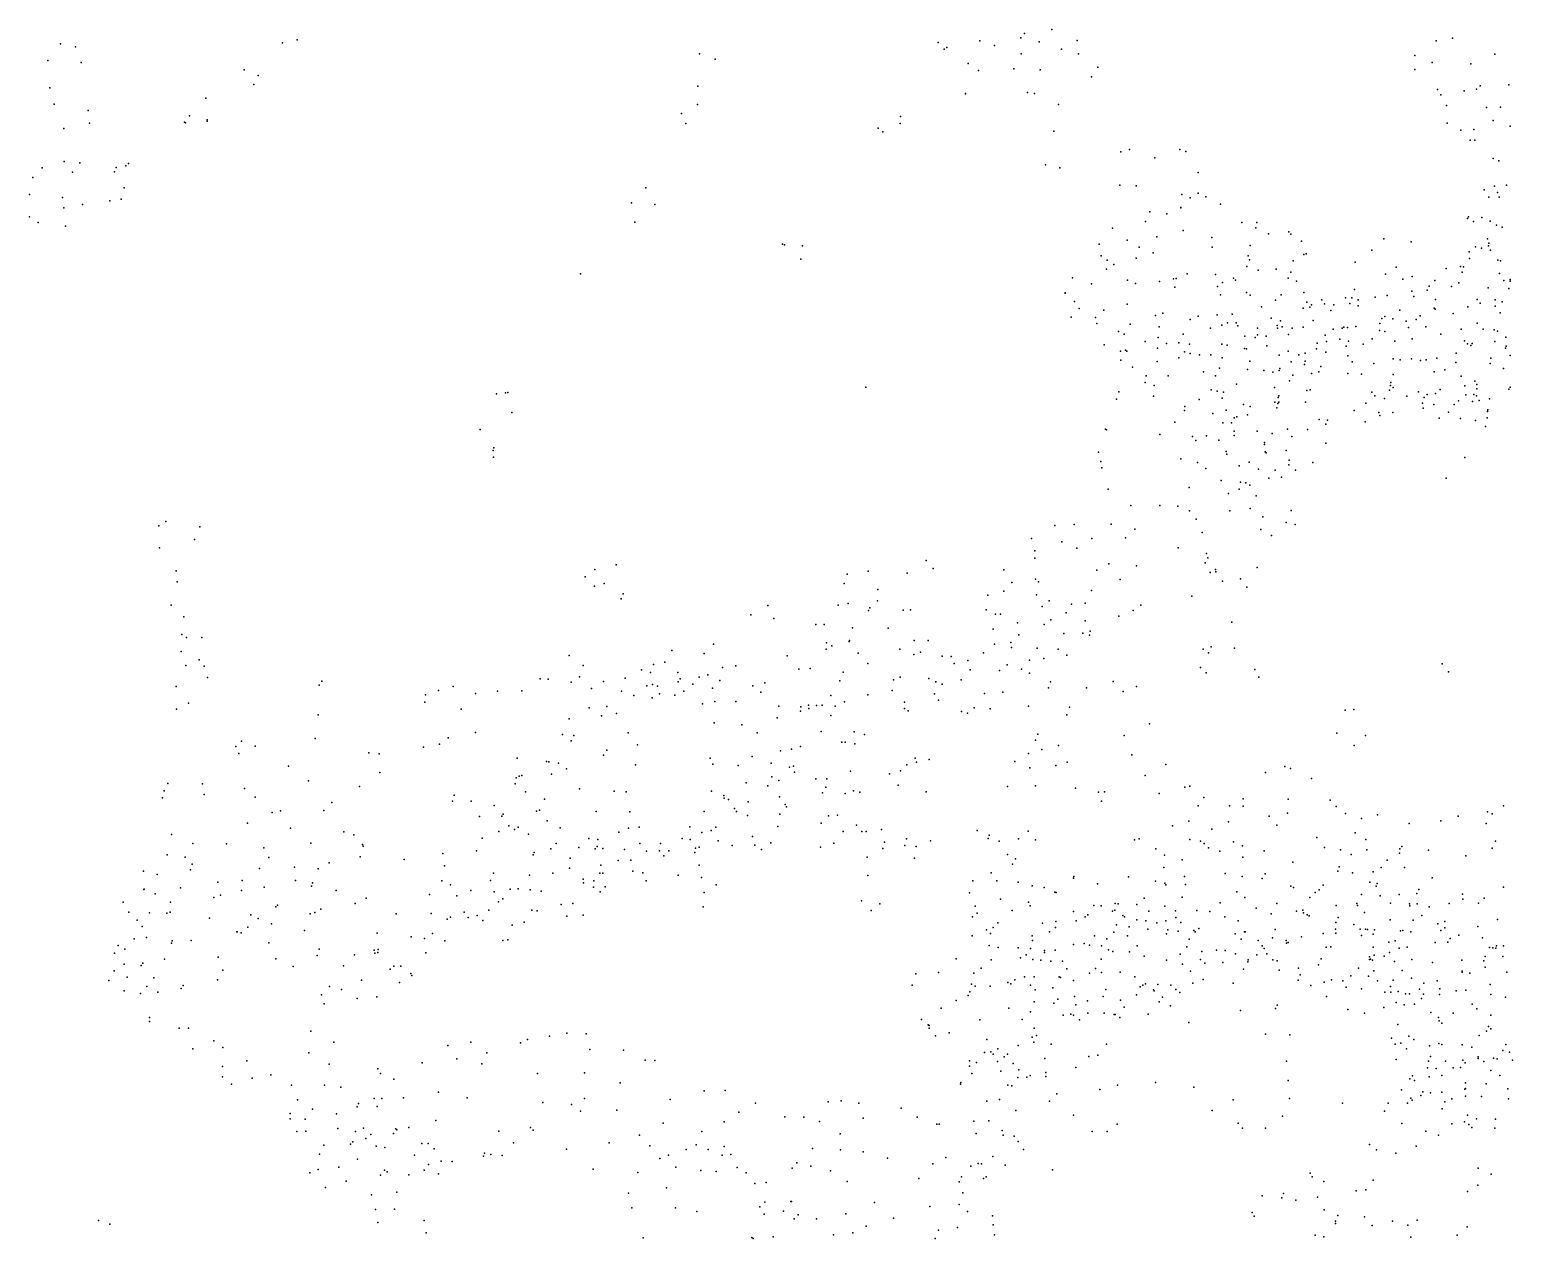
# Model space of a CAD drawing. Header units: millimetres. Extents: x -60275265 to 22802890, y -38578442 to 24337084.
# Drawn here: x -22543378 to -18736378, y -23047304 to -19943304 of the extents above; entities that cross this region are included whole.
import ezdxf

# ---------------------------------------------------------------- set-up
doc = ezdxf.new("R2010")
doc.units = ezdxf.units.MM
doc.header["$MEASUREMENT"] = 0
doc.layers.add('particles', color=7, linetype='Continuous', true_color=0x000000)

msp = doc.modelspace()

# ---------------------------------------------------------------- linework, layer by layer
at = {"layer": 'particles', "color": 93, "true_color": 0x67d435}
for p in [(-19918378, -19943304), (-22464378, -19979304), (-21894378, -19977304), (-21856378, -19969304), (-20210378, -19976304), (-20103378, -19972304), (-20066378, -19984304), (-19998378, -19964304), (-19989378, -19953304), (-19951378, -19974304), (-19853378, -19971304), (-18932378, -19972304), (-18890378, -19965304), (-22496378, -20022304), (-22425378, -19987304), (-20823378, -20005304), (-20783378, -20019304), (-20195378, -19993304), (-20188378, -19989304), (-19997378, -20005304), (-19894378, -19993304), (-19850378, -20005304), (-18986378, -20009304), (-18781378, -20006304), (-22411378, -20027304), (-21992378, -20046304), (-21956378, -20061304), (-20133378, -20030304), (-20107378, -20048304), (-20016378, -20044304), (-19948378, -20046304), (-19800378, -20039304), (-18986378, -20045304), (-18942378, -20027304), (-18843378, -20031304), (-22491378, -20092304), (-21967378, -20084304), (-20827378, -20088304), (-19817378, -20064304), (-18928378, -20097304), (-18860378, -20100304), (-18828378, -20096304), (-18819378, -20087304), (-18745378, -20085304), (-22480378, -20134304), (-22091378, -20119304), (-20828378, -20135304), (-20140378, -20107304), (-20140378, -20108304), (-19981378, -20104304), (-19963378, -20107304), (-19901378, -20135304), (-18920378, -20110304), (-18905378, -20138304), (-22393378, -20151304), (-22133378, -20164304), (-22087378, -20175304), (-20869378, -20158304), (-20307378, -20166304), (-18802378, -20143304), (-18785378, -20176304), (-18766378, -20142304), (-22455378, -20197304), (-22389378, -20183304), (-22145378, -20181304), (-22143378, -20182304), (-22087378, -20178304), (-20858378, -20184304), (-20364378, -20196304), (-20352378, -20205304), (-20308378, -20184304), (-19913378, -20204304), (-18903378, -20183304), (-18868378, -20201304), (-18835378, -20199304), (-18742378, -20191304), (-19719378, -20251304), (-19590378, -20251304), (-18844378, -20227304), (-18832378, -20227304), (-22454378, -20282304), (-22414378, -20285304), (-22289378, -20287304), (-19935378, -20290304), (-19741378, -20257304), (-19654378, -20272304), (-19574378, -20256304), (-18785378, -20274304), (-18771378, -20280304), (-22535378, -20323304), (-22511378, -20298304), (-22433378, -20309304), (-22325378, -20308304), (-22321378, -20297304), (-22296378, -20293304), (-19898378, -20298304), (-19543378, -20310304), (-22543378, -20366304), (-22300378, -20349304), (-20961378, -20349304), (-19744378, -20342304), (-19702378, -20344304), (-19585378, -20366304), (-19543378, -20363304), (-18808378, -20354304), (-18782378, -20345304), (-18774378, -20361304), (-18751378, -20342304), (-22459378, -20374304), (-22455378, -20401304), (-22407378, -20392304), (-22337378, -20383304), (-22308378, -20378304), (-20998378, -20388304), (-20938378, -20392304), (-19587378, -20400304), (-19587378, -20401304), (-19563378, -20375304), (-19523378, -20372304), (-19485378, -20391304), (-18796378, -20373304), (-18770378, -20373304), (-22543378, -20424304), (-22521378, -20438304), (-20989378, -20437304), (-20989378, -20437304), (-19678378, -20436304), (-19667378, -20411304), (-19623378, -20416304), (-19431378, -20438304), (-19392378, -20438304), (-18851378, -20428304), (-18849378, -20424304), (-18836378, -20436304), (-18814378, -20425304), (-18793378, -20435304), (-22451378, -20448304), (-19763378, -20453304), (-19649378, -20475304), (-19581378, -20459304), (-19508378, -20477304), (-19395378, -20452304), (-19362378, -20467304), (-19310378, -20462304), (-19305378, -20468304), (-19066378, -20480304), (-18800378, -20480304), (-18777378, -20445304), (-18762378, -20450304), (-20610378, -20494304), (-20605378, -20496304), (-20559378, -20498304), (-19797378, -20494304), (-19725378, -20484304), (-19694378, -20502304), (-19658378, -20516304), (-19507378, -20502304), (-19409378, -20497304), (-19277378, -20486304), (-19265378, -20519304), (-19097378, -20509304), (-18996378, -20488304), (-18847378, -20514304), (-18831378, -20501304), (-18815378, -20504304), (-18797378, -20498304), (-18796378, -20491304), (-18792378, -20509304), (-20563378, -20532304), (-19792378, -20524304), (-19776378, -20535304), (-19759378, -20546304), (-19702378, -20530304), (-19418378, -20551304), (-19414378, -20524304), (-19411378, -20534304), (-19299378, -20537304), (-19271378, -20520304), (-19140378, -20540304), (-19034378, -20553304), (-18906378, -20556304), (-18869378, -20551304), (-18861378, -20552304), (-18846378, -20531304), (-18773378, -20535304), (-18766378, -20537304), (-21129378, -20570304), (-21129378, -20570304), (-19865378, -20580304), (-19778378, -20558304), (-19724378, -20586304), (-19704378, -20595304), (-19642378, -20590304), (-19606378, -20583304), (-19599378, -20582304), (-19571378, -20570304), (-19498378, -20572304), (-19480378, -20592304), (-19452378, -20581304), (-19447378, -20586304), (-19389378, -20561304), (-19342378, -20558304), (-19312378, -20581304), (-19305378, -20566304), (-19290378, -20589304), (-19062378, -20571304), (-19017378, -20584304), (-18993378, -20577304), (-18935378, -20587304), (-18873378, -20593304), (-18865378, -20566304), (-18769378, -20569304), (-18758378, -20587304), (-18742378, -20585304), (-18742378, -20589304), (-19884378, -20619304), (-19884378, -20620304), (-19817378, -20596304), (-19603378, -20604304), (-19493378, -20603304), (-19485378, -20624304), (-19419378, -20618304), (-19409378, -20625304), (-19330378, -20624304), (-19271378, -20618304), (-19164378, -20632304), (-19148378, -20632304), (-19141378, -20610304), (-19088378, -20630304), (-19057378, -20626304), (-18994378, -20615304), (-18989378, -20628304), (-18955378, -20612304), (-18950378, -20602304), (-18892378, -20603304), (-18798378, -20606304), (-18745378, -20608304), (-19860378, -20641304), (-19848378, -20659304), (-19785378, -20663304), (-19725378, -20648304), (-19633378, -20671304), (-19380378, -20655304), (-19344378, -20638304), (-19273378, -20658304), (-19264378, -20643304), (-19256378, -20656304), (-19252378, -20650304), (-19225378, -20637304), (-19218378, -20647304), (-19202378, -20664304), (-19194378, -20650304), (-19153378, -20646304), (-19132378, -20637304), (-19132378, -20652304), (-19025378, -20663304), (-18937378, -20658304), (-18934378, -20661304), (-18933378, -20636304), (-18850378, -20655304), (-18826378, -20636304), (-18819378, -20645304), (-18780378, -20637304), (-18780378, -20653304), (-18767378, -20670304), (-18762378, -20642304), (-19869378, -20681304), (-19806378, -20682304), (-19803378, -20698304), (-19717378, -20699304), (-19652378, -20677304), (-19643378, -20706304), (-19563378, -20687304), (-19543378, -20679304), (-19494378, -20675304), (-19482378, -20702304), (-19467378, -20696304), (-19455378, -20674304), (-19445378, -20696304), (-19441378, -20704304), (-19355378, -20684304), (-19340378, -20703304), (-19331378, -20691304), (-19327378, -20706304), (-19273378, -20707304), (-19247378, -20690304), (-19169378, -20707304), (-19159378, -20708304), (-19138378, -20705304), (-19076378, -20698304), (-19071378, -20685304), (-19063378, -20680304), (-19043378, -20686304), (-19009378, -20692304), (-19003378, -20708304), (-18983378, -20687304), (-18973378, -20678304), (-18958378, -20706304), (-18888378, -20672304), (-18826378, -20697304), (-19747378, -20718304), (-19733378, -20725304), (-19679378, -20744304), (-19645378, -20734304), (-19592378, -20747304), (-19581378, -20725304), (-19511378, -20710304), (-19423378, -20730304), (-19396378, -20734304), (-19390378, -20710304), (-19390378, -20727304), (-19368378, -20730304), (-19339378, -20710304), (-19311378, -20726304), (-19301378, -20710304), (-19217378, -20728304), (-19213378, -20744304), (-19196378, -20712304), (-19179378, -20738304), (-19173378, -20710304), (-19157378, -20743304), (-19096378, -20737304), (-19077378, -20716304), (-19063378, -20718304), (-19038378, -20743304), (-18993378, -20737304), (-18920378, -20725304), (-18867378, -20712304), (-18859378, -20742304), (-18811378, -20712304), (-18783378, -20714304), (-18781378, -20744304), (-18774378, -20717304), (-18753378, -20733304), (-19784378, -20752304), (-19742378, -20769304), (-19729378, -20766304), (-19726378, -20769304), (-19647378, -20761304), (-19624378, -20749304), (-19578378, -20770304), (-19565378, -20751304), (-19563378, -20775304), (-19539378, -20778304), (-19510378, -20778304), (-19482378, -20751304), (-19468378, -20753304), (-19424378, -20762304), (-19419378, -20763304), (-19366378, -20755304), (-19335378, -20779304), (-19312378, -20769304), (-19284378, -20778304), (-19268378, -20774304), (-19239378, -20763304), (-19237378, -20748304), (-19215378, -20771304), (-19163378, -20756304), (-19158378, -20781304), (-19119378, -20751304), (-18880378, -20774304), (-18851378, -20750304), (-18843378, -20754304), (-18839378, -20749304), (-18754378, -20761304), (-18752378, -20756304), (-18742378, -20780304), (-19741378, -20792304), (-19711378, -20810304), (-19648378, -20795304), (-19592378, -20786304), (-19529378, -20822304), (-19488378, -20812304), (-19481378, -20786304), (-19416378, -20816304), (-19410378, -20794304), (-19374378, -20818304), (-19351378, -20823304), (-19335378, -20818304), (-19333378, -20813304), (-19304378, -20796304), (-19270378, -20803304), (-19268378, -20794304), (-19233378, -20822304), (-19228378, -20808304), (-19147378, -20796304), (-19092378, -20800304), (-19042378, -20788304), (-19024378, -20791304), (-18995378, -20788304), (-18972378, -20793304), (-18957378, -20791304), (-18937378, -20822304), (-18930378, -20787304), (-18909378, -20817304), (-18881378, -20798304), (-18793378, -20800304), (-18791378, -20787304), (-18759378, -20813304), (-20396378, -20861304), (-19679378, -20849304), (-19676378, -20832304), (-19656378, -20857304), (-19620378, -20832304), (-19498378, -20832304), (-19444378, -20853304), (-19347378, -20862304), (-19308378, -20845304), (-19300378, -20830304), (-19252378, -20826304), (-19158378, -20826304), (-19123378, -20828304), (-19049378, -20857304), (-19048378, -20849304), (-19042378, -20829304), (-19042378, -20862304), (-18867378, -20833304), (-18858378, -20858304), (-18832378, -20846304), (-18827378, -20854304), (-18742378, -20861304), (-21344378, -20878304), (-21321378, -20876304), (-21315378, -20875304), (-19752378, -20892304), (-19746378, -20873304), (-19657378, -20884304), (-19540378, -20893304), (-19509378, -20868304), (-19494378, -20871304), (-19481378, -20889304), (-19478378, -20874304), (-19346378, -20900304), (-19337378, -20888304), (-19336378, -20883304), (-19336378, -20900304), (-19267378, -20900304), (-19264378, -20870304), (-19255378, -20868304), (-19097378, -20874304), (-19089378, -20883304), (-19064378, -20890304), (-19051378, -20869304), (-19007378, -20884304), (-18977378, -20873304), (-18962378, -20888304), (-18955378, -20880304), (-18933378, -20877304), (-18921378, -20867304), (-18874378, -20896304), (-18855378, -20881304), (-18838378, -20898304), (-18835378, -20880304), (-18828378, -20883304), (-18827378, -20865304), (-18821378, -20895304), (-18795378, -20891304), (-18745378, -20866304), (-21305378, -20926304), (-19578378, -20921304), (-19577378, -20911304), (-19505378, -20929304), (-19471378, -20920304), (-19443378, -20937304), (-19426378, -20906304), (-19416378, -20932304), (-19409378, -20911304), (-19341378, -20914304), (-19338378, -20903304), (-19142378, -20921304), (-19112378, -20902304), (-19079378, -20926304), (-19076378, -20934304), (-19043378, -20926304), (-18967378, -20902304), (-18965378, -20915304), (-18938378, -20906304), (-18900378, -20925304), (-18885378, -20906304), (-18800378, -20924304), (-18799378, -20919304), (-21386378, -20970304), (-19781378, -20969304), (-19778378, -20971304), (-19603378, -20951304), (-19479378, -20953304), (-19457378, -20953304), (-19450378, -20940304), (-19450378, -20974304), (-19391378, -20974304), (-19313378, -20969304), (-19262378, -20970304), (-19232378, -20944304), (-19215378, -20956304), (-19211378, -20946304), (-19114378, -20950304), (-18924378, -20941304), (-18869378, -20942304), (-18831378, -20947304), (-18805378, -20962304), (-18801378, -20940304), (-19641378, -20983304), (-19557378, -20988304), (-19549378, -20998304), (-19521378, -20986304), (-19490378, -20997304), (-19450378, -20985304), (-19372378, -21003304), (-19372378, -21008304), (-19353378, -20980304), (-19302378, -20988304), (-19215378, -21005304), (-21353378, -21024304), (-21352378, -21041304), (-21351378, -21017304), (-19799378, -21028304), (-19793378, -21052304), (-19587378, -21045304), (-19471378, -21026304), (-19469378, -21033304), (-19371378, -21027304), (-19368378, -21030304), (-19317378, -21024304), (-19309378, -21049304), (-18858378, -21042304), (-19790378, -21068304), (-19544378, -21055304), (-19523378, -21070304), (-19437378, -21063304), (-19412378, -21054304), (-19388378, -21072304), (-19345378, -21074304), (-19310378, -21061304), (-19293378, -21074304), (-19248378, -21055304), (-19774378, -21123304), (-19566378, -21119304), (-19484378, -21101304), (-19437378, -21123304), (-19434378, -21105304), (-19420378, -21107304), (-19410378, -21113304), (-19361378, -21095304), (-19329378, -21092304), (-18906378, -21095304), (-19716378, -21165304), (-19641378, -21165304), (-19465378, -21134304), (-19394378, -21140304), (-19595378, -21167304), (-19565378, -21179304), (-19548378, -21200304), (-19461378, -21179304), (-19409378, -21173304), (-19377378, -21194304), (-19304378, -21178304), (-22211378, -21217304), (-22193378, -21206304), (-22106378, -21220304), (-19911378, -21216304), (-19861378, -21214304), (-19766378, -21213304), (-19705378, -21226304), (-19532378, -21234304), (-19382378, -21227304), (-19354378, -21242304), (-19317378, -21209304), (-19294378, -21214304), (-22210378, -21274304), (-22120378, -21252304), (-19971378, -21250304), (-19893378, -21258304), (-19854378, -21275304), (-19816378, -21250304), (-19729378, -21248304), (-19594378, -21274304), (-21037378, -21317304), (-20241378, -21306304), (-19962378, -21281304), (-19962378, -21300304), (-19772378, -21315304), (-19525378, -21312304), (-19521378, -21288304), (-19518378, -21299304), (-22167378, -21333304), (-21117378, -21348304), (-21092378, -21329304), (-20444378, -21341304), (-20390378, -21334304), (-20290378, -21339304), (-20223378, -21327304), (-20042378, -21330304), (-19960378, -21354304), (-19803378, -21331304), (-19743378, -21355304), (-19701378, -21320304), (-19512378, -21337304), (-19498378, -21329304), (-19497378, -21335304), (-19434378, -21353304), (-19391378, -21324304), (-22164378, -21361304), (-21093378, -21372304), (-21068378, -21365304), (-21019378, -21392304), (-20452378, -21365304), (-20365378, -21381304), (-20083378, -21395304), (-20042378, -21385304), (-20021378, -21363304), (-19958378, -21394304), (-19953378, -21361304), (-19817378, -21383304), (-19480378, -21359304), (-19418378, -21375304), (-22180378, -21421304), (-21024378, -21405304), (-20648378, -21422304), (-20467378, -21421304), (-20441378, -21417304), (-20386378, -21428304), (-20366378, -21410304), (-20281378, -21433304), (-20087378, -21433304), (-19943378, -21424304), (-19925378, -21410304), (-19868378, -21418304), (-19833378, -21416304), (-19690378, -21421304), (-19559378, -21398304), (-22147378, -21451304), (-20691378, -21446304), (-20632378, -21455304), (-20524378, -21471304), (-20503378, -21471304), (-20389378, -21435304), (-20300378, -21434304), (-20063378, -21444304), (-20050378, -21444304), (-20007378, -21466304), (-19938378, -21471304), (-19921378, -21459304), (-19882378, -21441304), (-19833378, -21461304), (-19746378, -21449304), (-19710378, -21435304), (-19456378, -21465304), (-22152378, -21496304), (-22140378, -21504304), (-22101378, -21504304), (-20430378, -21479304), (-20339378, -21480304), (-20069378, -21483304), (-20003378, -21497304), (-19888378, -21494304), (-19839378, -21493304), (-19822378, -21498304), (-19820378, -21488304), (-22154378, -21540304), (-20894378, -21537304), (-20811378, -21545304), (-20787378, -21521304), (-20498378, -21534304), (-20497378, -21518304), (-20483378, -21525304), (-20439378, -21514304), (-20438378, -21512304), (-20416378, -21544304), (-20309378, -21534304), (-20272378, -21512304), (-20256378, -21542304), (-20236378, -21512304), (-20094378, -21543304), (-20066378, -21521304), (-20024378, -21517304), (-20022378, -21530304), (-19956378, -21531304), (-19902378, -21534304), (-19530378, -21534304), (-19516378, -21543304), (-19509378, -21528304), (-19449378, -21531304), (-22142378, -21576304), (-22108378, -21561304), (-22095378, -21578304), (-21158378, -21550304), (-21122378, -21576304), (-20941378, -21573304), (-20912378, -21567304), (-20764378, -21581304), (-20730378, -21577304), (-20598378, -21551304), (-20568378, -21585304), (-20539378, -21584304), (-20391378, -21571304), (-20273378, -21548304), (-20200378, -21552304), (-20177378, -21553304), (-20169378, -21571304), (-20134378, -21563304), (-20033378, -21574304), (-19996378, -21585304), (-19976378, -21562304), (-19939378, -21558304), (-19880378, -21549304), (-19537378, -21581304), (-18916378, -21572304), (-22086378, -21607304), (-21793378, -21616304), (-21232378, -21610304), (-21212378, -21611304), (-21153378, -21619304), (-21131378, -21605304), (-21070378, -21617304), (-21014378, -21608304), (-20972378, -21587304), (-20949378, -21594304), (-20879378, -21594304), (-20878378, -21618304), (-20873378, -21610304), (-20824378, -21606304), (-20802378, -21600304), (-20771378, -21614304), (-20655378, -21620304), (-20463378, -21615304), (-20454378, -21593304), (-20325378, -21613304), (-20308378, -21606304), (-20234378, -21609304), (-20216378, -21618304), (-20151378, -21613304), (-20128378, -21587304), (-20053378, -21589304), (-19976378, -21596304), (-19922378, -21618304), (-19761378, -21617304), (-19522378, -21595304), (-19397378, -21586304), (-19387378, -21606304), (-18900378, -21592304), (-22167378, -21630304), (-21800378, -21626304), (-21527378, -21651304), (-21493378, -21640304), (-21456378, -21630304), (-21398378, -21648304), (-21342378, -21642304), (-21279378, -21641304), (-21100378, -21635304), (-21023378, -21642304), (-20992378, -21653304), (-20958378, -21628304), (-20945378, -21659304), (-20944378, -21625304), (-20931378, -21629304), (-20926378, -21649304), (-20886378, -21652304), (-20863378, -21642304), (-20840378, -21624304), (-20790378, -21634304), (-20686378, -21628304), (-20666378, -21644304), (-20486378, -21653304), (-20391378, -21651304), (-20328378, -21640304), (-20220378, -21649304), (-20200378, -21624304), (-20091378, -21648304), (-20044378, -21644304), (-19927378, -21633304), (-19829378, -21633304), (-19735378, -21643304), (-19701378, -21630304), (-22166378, -21688304), (-22135378, -21673304), (-21528378, -21670304), (-21435378, -21688304), (-21106378, -21685304), (-21061378, -21681304), (-21036378, -21699304), (-20815378, -21674304), (-20784378, -21668304), (-20730378, -21668304), (-20619378, -21680304), (-20564378, -21693304), (-20563378, -21682304), (-20543378, -21678304), (-20542378, -21686304), (-20523378, -21679304), (-20508378, -21678304), (-20475378, -21680304), (-20451378, -21669304), (-20297378, -21670304), (-20297378, -21686304), (-20287378, -21692304), (-20209378, -21665304), (-20150378, -21694304), (-20135378, -21698304), (-20118378, -21685304), (-20077378, -21687304), (-19978378, -21680304), (-19873378, -21683304), (-19165378, -21691304), (-19143378, -21689304), (-21802378, -21703304), (-21158378, -21713304), (-21075378, -21705304), (-20785378, -21723304), (-20714378, -21728304), (-20624378, -21710304), (-20486378, -21704304), (-19880378, -21703304), (-19668378, -21726304), (-21999378, -21770304), (-21810378, -21763304), (-21468378, -21762304), (-21398378, -21748304), (-21175378, -21753304), (-21153378, -21769304), (-21146378, -21756304), (-21006378, -21749304), (-20675378, -21749304), (-20511378, -21745304), (-20458378, -21773304), (-20449378, -21773304), (-20426378, -21746304), (-20399378, -21753304), (-19960378, -21768304), (-19954378, -21752304), (-19733378, -21756304), (-19187378, -21750304), (-19113378, -21756304), (-22014378, -21784304), (-22006378, -21802304), (-21964378, -21783304), (-21672378, -21800304), (-21646378, -21803304), (-21532378, -21786304), (-21491378, -21778304), (-21070378, -21806304), (-21061378, -21793304), (-20982378, -21780304), (-20688378, -21810304), (-20615378, -21795304), (-20587378, -21791304), (-20564378, -21784304), (-20424378, -21777304), (-19978378, -21802304), (-19944378, -21792304), (-19901378, -21781304), (-19713378, -21805304), (-19142378, -21781304), (-21878378, -21834304), (-21644378, -21851304), (-21291378, -21814304), (-21216378, -21822304), (-21210378, -21823304), (-21185378, -21827304), (-21165378, -21841304), (-20987378, -21831304), (-20796378, -21814304), (-20789378, -21829304), (-20724378, -21833304), (-20639378, -21827304), (-20592378, -21837304), (-20582378, -21834304), (-20579378, -21850304), (-20435378, -21847304), (-20307378, -21846304), (-20291378, -21831304), (-20269378, -21814304), (-20266378, -21824304), (-20233378, -21817304), (-20013378, -21822304), (-20013378, -21822304), (-19975378, -21839304), (-19908378, -21833304), (-19879378, -21824304), (-19626378, -21830304), (-19370378, -21851304), (-19320378, -21835304), (-19306378, -21840304), (-22188378, -21879304), (-22099378, -21880304), (-21827378, -21872304), (-21696378, -21887304), (-21296378, -21880304), (-21294378, -21864304), (-21286378, -21860304), (-21279378, -21858304), (-21203378, -21855304), (-20703378, -21877304), (-20648378, -21885304), (-20637378, -21862304), (-20619378, -21871304), (-20524378, -21867304), (-20499378, -21888304), (-20496378, -21867304), (-20335378, -21854304), (-20313378, -21883304), (-20032378, -21887304), (-19960378, -21885304), (-19679378, -21858304), (-19577378, -21888304), (-19564378, -21886304), (-19252378, -21866304), (-22202378, -21916304), (-22198378, -21898304), (-22095378, -21907304), (-21991378, -21892304), (-21964378, -21914304), (-21767378, -21928304), (-21457378, -21924304), (-21453378, -21909304), (-21409378, -21924304), (-21270378, -21900304), (-21221378, -21919304), (-21131378, -21893304), (-21042378, -21899304), (-21011378, -21900304), (-20792378, -21899304), (-20761378, -21910304), (-20760378, -21917304), (-20749378, -21920304), (-20698378, -21926304), (-20618378, -21913304), (-20507378, -21903304), (-20449378, -21905304), (-20428378, -21898304), (-20411378, -21901304), (-20241378, -21900304), (-19858378, -21891304), (-19799378, -21901304), (-19791378, -21924304), (-19783378, -21900304), (-19643378, -21905304), (-19528378, -21915304), (-19427378, -21918304), (-19312378, -21919304), (-19204378, -21922304), (-21920378, -21953304), (-21899378, -21949304), (-21788378, -21948304), (-21388378, -21964304), (-21350378, -21935304), (-21331378, -21963304), (-21327378, -21958304), (-21242378, -21950304), (-21234378, -21947304), (-21088378, -21951304), (-21002378, -21952304), (-20811378, -21951304), (-20733378, -21943304), (-20728378, -21951304), (-20700378, -21961304), (-20617378, -21958304), (-20603378, -21933304), (-20600378, -21939304), (-20492378, -21962304), (-20469378, -21960304), (-19543378, -21936304), (-19462378, -21936304), (-19427378, -21937304), (-19360378, -21963304), (-19313378, -21955304), (-19188378, -21938304), (-19164378, -21956304), (-19082378, -21959304), (-18875378, -21963304), (-18800378, -21952304), (-18788378, -21957304), (-18759378, -21936304), (-21984378, -21981304), (-21873378, -21994304), (-21736378, -22003304), (-21338378, -22002304), (-21313378, -21988304), (-21298378, -21997304), (-21289378, -21991304), (-21214378, -21975304), (-21181378, -21993304), (-21030378, -22004304), (-21005378, -21994304), (-20978378, -21991304), (-20848378, -21990304), (-20793378, -22000304), (-20781378, -21991304), (-20622378, -21989304), (-20511378, -21981304), (-20454378, -22002304), (-20420378, -21986304), (-20406378, -22002304), (-20395378, -22002304), (-20356378, -21997304), (-20110378, -22000304), (-19979378, -22001304), (-19609378, -21988304), (-19567378, -21976304), (-19508378, -21996304), (-19465378, -21977304), (-19341378, -21986304), (-19123378, -21969304), (-19001378, -21982304), (-18920378, -21975304), (-18803378, -21982304), (-22179378, -22010304), (-22124378, -22033304), (-22038378, -22034304), (-21821378, -22032304), (-21711378, -22011304), (-21688378, -22036304), (-21687378, -22040304), (-21381378, -22019304), (-21262378, -22009304), (-21191378, -22033304), (-21107378, -22020304), (-21086378, -22041304), (-21084378, -22023304), (-20976378, -22033304), (-20923378, -22033304), (-20868378, -22020304), (-20847378, -22023304), (-20824378, -22042304), (-20817378, -22005304), (-20775378, -22026304), (-20739378, -22038304), (-20687378, -22015304), (-20681378, -22037304), (-20640378, -22031304), (-20512378, -22042304), (-20478378, -22032304), (-20348378, -22030304), (-20296378, -22038304), (-20292378, -22021304), (-20267378, -22041304), (-20230378, -22026304), (-20082378, -22020304), (-20079378, -22012304), (-20054378, -22027304), (-20004378, -22021304), (-19960378, -22024304), (-19706378, -22024304), (-19694378, -22021304), (-19564378, -22023304), (-19537378, -22027304), (-19527378, -22033304), (-19452378, -22029304), (-19429378, -22039304), (-19238378, -22018304), (-19140378, -22006304), (-19112378, -22023304), (-19020378, -22041304), (-18779378, -22027304), (-22190378, -22062304), (-22144378, -22068304), (-21942378, -22044304), (-21929378, -22069304), (-21694378, -22067304), (-21581378, -22074304), (-21482378, -22059304), (-21396378, -22052304), (-21250378, -22062304), (-21248378, -22056304), (-21205378, -22047304), (-21155378, -22071304), (-21133378, -22043304), (-21091378, -22047304), (-21071378, -22046304), (-21032378, -22077304), (-21016378, -22048304), (-20999378, -22076304), (-20959378, -22053304), (-20926378, -22052304), (-20915378, -22065304), (-20902378, -22052304), (-20835378, -22056304), (-20833378, -22045304), (-20664378, -22048304), (-20393378, -22068304), (-20352378, -22046304), (-20271378, -22071304), (-20032378, -22061304), (-20012378, -22072304), (-19651378, -22047304), (-19629378, -22063304), (-19584378, -22075304), (-19516378, -22044304), (-19487378, -22053304), (-19428378, -22068304), (-19373378, -22052304), (-19218378, -22043304), (-19177378, -22049304), (-19150378, -22061304), (-19110378, -22049304), (-19057378, -22076304), (-19026378, -22058304), (-19025378, -22047304), (-18951378, -22050304), (-18855378, -22065304), (-18788378, -22045304), (-22251378, -22104304), (-22216378, -22113304), (-22130378, -22101304), (-22126378, -22086304), (-21953378, -22097304), (-21863378, -22094304), (-21802378, -22098304), (-21774378, -22083304), (-21478378, -22090304), (-21352378, -22109304), (-21260378, -22114304), (-21200378, -22109304), (-21157378, -22096304), (-21079378, -22109304), (-21076378, -22089304), (-21071378, -22109304), (-20994378, -22104304), (-20969378, -22108304), (-20878378, -22114304), (-20824378, -22089304), (-20391378, -22115304), (-20074378, -22108304), (-20019378, -22086304), (-19862378, -22118304), (-19631378, -22095304), (-19578378, -22118304), (-19473378, -22110304), (-19430378, -22118304), (-19371378, -22111304), (-19300378, -22081304), (-19184378, -22104304), (-19181378, -22093304), (-19146378, -22108304), (-19093378, -22106304), (-19073378, -22095304), (-19013378, -22095304), (-22250378, -22151304), (-22249378, -22150304), (-22156378, -22147304), (-22060378, -22132304), (-21999378, -22154304), (-21997378, -22128304), (-21941378, -22145304), (-21860378, -22128304), (-21819378, -22143304), (-21817378, -22134304), (-21756378, -22154304), (-21485378, -22129304), (-21462378, -22139304), (-21410378, -22154304), (-21360378, -22128304), (-21309378, -22150304), (-21289378, -22149304), (-21258378, -22152304), (-21230378, -22155304), (-21122378, -22125304), (-21121378, -22134304), (-21095378, -22145304), (-21094378, -22129304), (-21065378, -22144304), (-20960378, -22129304), (-20818378, -22120304), (-20780378, -22139304), (-20121378, -22129304), (-20060378, -22129304), (-20005378, -22132304), (-19969378, -22142304), (-19938378, -22146304), (-19863378, -22122304), (-19801378, -22137304), (-19722378, -22119304), (-19652378, -22130304), (-19628378, -22135304), (-19626378, -22139304), (-19575378, -22138304), (-19378378, -22123304), (-19305378, -22143304), (-19298378, -22146304), (-19232378, -22152304), (-19222378, -22140304), (-19102378, -22132304), (-19086378, -22143304), (-19083378, -22136304), (-18976378, -22151304), (-18942378, -22121304), (-18759378, -22145304), (-22303378, -22184304), (-22221378, -22162304), (-22181378, -22184304), (-22070378, -22172304), (-22053378, -22166304), (-21907378, -22191304), (-21707378, -22187304), (-21679378, -22173304), (-21516378, -22164304), (-21446378, -22167304), (-21350378, -22157304), (-21339378, -22183304), (-21328378, -22175304), (-21178378, -22190304), (-21148378, -22187304), (-21078378, -22157304), (-20811378, -22159304), (-20407378, -22180304), (-20360378, -22188304), (-20130378, -22160304), (-20115378, -22194304), (-20050378, -22176304), (-19978378, -22184304), (-19974378, -22193304), (-19911378, -22158304), (-19907378, -22159304), (-19811378, -22192304), (-19792378, -22193304), (-19756378, -22187304), (-19748378, -22188304), (-19700378, -22190304), (-19681378, -22173304), (-19628378, -22194304), (-19584378, -22171304), (-19486378, -22185304), (-19443378, -22157304), (-19423378, -22172304), (-19341378, -22187304), (-19256378, -22172304), (-19242378, -22159304), (-19188378, -22192304), (-19135378, -22187304), (-19134378, -22192304), (-19123378, -22164304), (-19075378, -22167304), (-19049378, -22186304), (-19027378, -22164304), (-19000378, -22188304), (-18999378, -22193304), (-18981378, -22161304), (-18980378, -22188304), (-18898378, -22187304), (-18864378, -22163304), (-18863378, -22176304), (-18823378, -22186304), (-18808378, -22173304), (-22288378, -22209304), (-22267378, -22230304), (-22235378, -22211304), (-22191378, -22212304), (-22182378, -22209304), (-22081378, -22225304), (-21975378, -22216304), (-21956378, -22226304), (-21911378, -22196304), (-21823378, -22214304), (-21811378, -22210304), (-21795378, -22202304), (-21602378, -22214304), (-21512378, -22213304), (-21471378, -22227304), (-21462378, -22222304), (-21427378, -22209304), (-21417378, -22223304), (-21394378, -22218304), (-21379378, -22231304), (-21364378, -22204304), (-21254378, -22204304), (-21240378, -22206304), (-21164378, -22220304), (-21122378, -22217304), (-20814378, -22196304), (-20382378, -22205304), (-20122378, -22221304), (-20110378, -22212304), (-20020378, -22205304), (-19863378, -22208304), (-19856378, -22232304), (-19833378, -22221304), (-19826378, -22216304), (-19763378, -22207304), (-19757378, -22204304), (-19736378, -22218304), (-19732378, -22221304), (-19700378, -22229304), (-19677378, -22232304), (-19669378, -22207304), (-19626378, -22232304), (-19601378, -22206304), (-19600378, -22223304), (-19546378, -22205304), (-19513378, -22208304), (-19474378, -22221304), (-19440378, -22232304), (-19394378, -22199304), (-19355378, -22214304), (-19290378, -22207304), (-19274378, -22204304), (-19272378, -22211304), (-19263378, -22216304), (-19258378, -22219304), (-19183378, -22223304), (-19116378, -22210304), (-19050378, -22229304), (-18991378, -22230304), (-18968378, -22218304), (-18950378, -22196304), (-18774378, -22228304), (-22254378, -22246304), (-22011378, -22260304), (-22010378, -22260304), (-22000378, -22262304), (-21983378, -22248304), (-21922378, -22239304), (-21837378, -22256304), (-21651378, -22263304), (-21509378, -22264304), (-21304378, -22243304), (-21273378, -22235304), (-20123378, -22270304), (-20086378, -22255304), (-20076378, -22264304), (-20069378, -22249304), (-20057378, -22237304), (-19969378, -22270304), (-19942378, -22238304), (-19924378, -22260304), (-19909378, -22249304), (-19908378, -22233304), (-19809378, -22270304), (-19759378, -22261304), (-19752378, -22242304), (-19724378, -22270304), (-19720378, -22247304), (-19672378, -22253304), (-19649378, -22237304), (-19624378, -22265304), (-19621378, -22255304), (-19594378, -22258304), (-19587378, -22236304), (-19554378, -22256304), (-19550378, -22260304), (-19541378, -22251304), (-19448378, -22265304), (-19424378, -22260304), (-19422378, -22260304), (-19345378, -22254304), (-19222378, -22264304), (-19190378, -22253304), (-19189378, -22236304), (-19189378, -22263304), (-19143378, -22241304), (-19127378, -22253304), (-19123378, -22269304), (-19113378, -22253304), (-19108378, -22254304), (-19093378, -22266304), (-19090378, -22255304), (-19023378, -22257304), (-19017378, -22256304), (-18997378, -22260304), (-18927378, -22239304), (-18920378, -22256304), (-18909378, -22233304), (-18909378, -22250304), (-18873378, -22268304), (-18825378, -22246304), (-22316378, -22295304), (-22299378, -22304304), (-22275378, -22278304), (-22243378, -22274304), (-22179378, -22289304), (-22177378, -22283304), (-22128378, -22282304), (-21929378, -22288304), (-21800378, -22304304), (-21658378, -22307304), (-21648378, -22305304), (-21563378, -22273304), (-21529378, -22277304), (-21477378, -22283304), (-21328378, -22282304), (-21315378, -22280304), (-20079378, -22295304), (-20056378, -22300304), (-20005378, -22301304), (-19973378, -22303304), (-19968378, -22282304), (-19937378, -22308304), (-19910378, -22307304), (-19863378, -22292304), (-19835378, -22290304), (-19822378, -22294304), (-19791378, -22296304), (-19777378, -22278304), (-19773378, -22306304), (-19699378, -22296304), (-19572378, -22298304), (-19566378, -22279304), (-19496378, -22307304), (-19473378, -22308304), (-19432378, -22279304), (-19389378, -22282304), (-19378378, -22296304), (-19373378, -22303304), (-19352378, -22275304), (-19317378, -22282304), (-19316378, -22289304), (-19312378, -22287304), (-19277378, -22273304), (-19214378, -22299304), (-19202378, -22298304), (-19093378, -22299304), (-19053378, -22286304), (-19037378, -22283304), (-19027378, -22302304), (-19006378, -22299304), (-18934378, -22287304), (-18902378, -22286304), (-18896378, -22277304), (-18813378, -22275304), (-18795378, -22300304), (-18786378, -22301304), (-18778378, -22302304), (-18777378, -22296304), (-18759378, -22296304), (-22325378, -22315304), (-22300378, -22343304), (-22257378, -22346304), (-22252378, -22340304), (-22197378, -22330304), (-22059378, -22325304), (-21911378, -22329304), (-21805378, -22321304), (-21709378, -22319304), (-21657378, -22315304), (-21649378, -22313304), (-21526378, -22314304), (-20164378, -22329304), (-20074378, -22332304), (-19999378, -22327304), (-19984378, -22319304), (-19967378, -22331304), (-19947378, -22333304), (-19937378, -22313304), (-19921378, -22335304), (-19891378, -22335304), (-19792378, -22330304), (-19762378, -22310304), (-19719378, -22311304), (-19681378, -22322304), (-19624378, -22333304), (-19589378, -22317304), (-19583378, -22343304), (-19537378, -22331304), (-19533378, -22310304), (-19526378, -22340304), (-19479378, -22339304), (-19447378, -22316304), (-19415378, -22337304), (-19414378, -22332304), (-19392378, -22319304), (-19366378, -22316304), (-19351378, -22332304), (-19340378, -22334304), (-19234378, -22345304), (-19227378, -22329304), (-19103378, -22324304), (-19103378, -22331304), (-19100378, -22330304), (-19095378, -22333304), (-19091378, -22320304), (-19065378, -22322304), (-19051378, -22313304), (-19039378, -22336304), (-18994378, -22331304), (-18941378, -22339304), (-18866378, -22333304), (-18809378, -22334304), (-18806378, -22323304), (-18760378, -22323304), (-22326378, -22360304), (-22293378, -22376304), (-22224378, -22378304), (-22061378, -22383304), (-22047378, -22358304), (-21866378, -22349304), (-21737378, -22347304), (-21691378, -22384304), (-21617378, -22356304), (-21608378, -22348304), (-21590378, -22348304), (-21564378, -22367304), (-21562378, -22372304), (-20268378, -22368304), (-20209378, -22364304), (-20119378, -22366304), (-20100378, -22353304), (-20013378, -22383304), (-19989378, -22375304), (-19964378, -22375304), (-19900378, -22375304), (-19896378, -22377304), (-19880378, -22355304), (-19822378, -22366304), (-19806378, -22354304), (-19791378, -22364304), (-19743378, -22363304), (-19705378, -22375304), (-19562378, -22361304), (-19530378, -22382304), (-19426378, -22356304), (-19335378, -22358304), (-19286378, -22384304), (-19285378, -22353304), (-19281378, -22370304), (-19200378, -22383304), (-19151378, -22373304), (-19131378, -22353304), (-19105378, -22374304), (-19092378, -22360304), (-19042378, -22384304), (-19019378, -22359304), (-18995378, -22379304), (-18865378, -22361304), (-18865378, -22363304), (-18845378, -22366304), (-18806378, -22351304), (-18750378, -22363304), (-22340378, -22385304), (-22300378, -22411304), (-22258378, -22418304), (-22242378, -22400304), (-22214378, -22415304), (-22154378, -22405304), (-22149378, -22398304), (-21794378, -22422304), (-21773378, -22400304), (-21742378, -22408304), (-21593378, -22390304), (-20277378, -22397304), (-20129378, -22414304), (-20125378, -22394304), (-20115378, -22399304), (-20077378, -22399304), (-20031378, -22390304), (-20024378, -22393304), (-19973378, -22397304), (-19961378, -22409304), (-19916378, -22404304), (-19863378, -22385304), (-19780378, -22408304), (-19701378, -22422304), (-19692378, -22401304), (-19685378, -22397304), (-19678378, -22393304), (-19657378, -22409304), (-19656378, -22411304), (-19646378, -22395304), (-19613378, -22397304), (-19600378, -22408304), (-19590378, -22416304), (-19556378, -22392304), (-19453378, -22392304), (-19253378, -22398304), (-19219378, -22389304), (-19171378, -22386304), (-19163378, -22402304), (-19123378, -22406304), (-19082378, -22386304), (-19063378, -22415304), (-19049378, -22400304), (-19048378, -22415304), (-19029378, -22413304), (-19010378, -22419304), (-19000378, -22419304), (-18974378, -22407304), (-18964378, -22420304), (-18963378, -22392304), (-18929378, -22386304), (-18923378, -22421304), (-18922378, -22406304), (-18880378, -22411304), (-18855378, -22410304), (-18793378, -22395304), (-18791378, -22421304), (-21787378, -22445304), (-21702378, -22431304), (-21652378, -22427304), (-20203378, -22456304), (-20164378, -22436304), (-20133378, -22423304), (-20029378, -22456304), (-19964378, -22440304), (-19913378, -22443304), (-19903378, -22433304), (-19860378, -22426304), (-19857378, -22447304), (-19827378, -22437304), (-19787378, -22426304), (-19742378, -22435304), (-19733378, -22453304), (-19643378, -22440304), (-19634378, -22428304), (-19614378, -22450304), (-19344378, -22457304), (-19340378, -22448304), (-19213378, -22426304), (-19158378, -22459304), (-19066378, -22454304), (-19034378, -22441304), (-19014378, -22447304), (-18987378, -22446304), (-18969378, -22431304), (-18839378, -22446304), (-18827378, -22458304), (-18754378, -22428304), (-22235378, -22480304), (-22235378, -22490304), (-20253378, -22485304), (-20236378, -22499304), (-20103378, -22486304), (-19995378, -22485304), (-19973378, -22465304), (-19889378, -22474304), (-19870378, -22471304), (-19863378, -22474304), (-19847378, -22486304), (-19826378, -22469304), (-19784378, -22469304), (-19758378, -22472304), (-19756378, -22472304), (-19744378, -22480304), (-19671378, -22471304), (-19567378, -22493304), (-19434378, -22462304), (-19116378, -22469304), (-19030378, -22498304), (-18945378, -22467304), (-18926378, -22480304), (-18924378, -22488304), (-18917378, -22494304), (-18888378, -22469304), (-18791378, -22474304), (-22159378, -22507304), (-22135378, -22507304), (-21821378, -22515304), (-21265378, -22536304), (-21208378, -22528304), (-21164378, -22520304), (-21114378, -22522304), (-20233378, -22500304), (-20233378, -22507304), (-20217378, -22527304), (-20182378, -22519304), (-20085378, -22536304), (-19969378, -22530304), (-19964378, -22507304), (-19958378, -22526304), (-19370378, -22523304), (-19307378, -22524304), (-19046378, -22533304), (-19002378, -22528304), (-18989378, -22536304), (-18821378, -22526304), (-18802378, -22515304), (-18797378, -22503304), (-18791378, -22509304), (-22124378, -22560304), (-22070378, -22540304), (-22047378, -22557304), (-21826378, -22571304), (-21762378, -22543304), (-21469378, -22552304), (-21410378, -22543304), (-21369378, -22571304), (-21283378, -22545304), (-21105378, -22562304), (-21018378, -22564304), (-20091378, -22570304), (-20075378, -22568304), (-20069378, -22574304), (-20057378, -22560304), (-20032378, -22574304), (-20005378, -22552304), (-19965378, -22543304), (-19920378, -22548304), (-19778378, -22548304), (-19037378, -22548304), (-19022378, -22546304), (-19008378, -22560304), (-18949378, -22553304), (-18925378, -22547304), (-18917378, -22549304), (-18865378, -22550304), (-18840378, -22556304), (-18760378, -22565304), (-18753378, -22549304), (-18743378, -22569304), (-22048378, -22606304), (-21985378, -22591304), (-21774378, -22600304), (-21649378, -22612304), (-21535378, -22596304), (-21446378, -22586304), (-21382378, -22599304), (-20963378, -22589304), (-20938378, -22590304), (-20130378, -22591304), (-20130378, -22605304), (-20112378, -22595304), (-20058378, -22593304), (-20041378, -22581304), (-20018378, -22598304), (-19936378, -22585304), (-19857378, -22608304), (-19823378, -22580304), (-19800378, -22577304), (-19316378, -22592304), (-19034378, -22588304), (-18954378, -22609304), (-18951378, -22592304), (-18946378, -22580304), (-18932378, -22611304), (-18908378, -22592304), (-18888378, -22609304), (-18869378, -22608304), (-18863378, -22589304), (-18857378, -22596304), (-18824378, -22581304), (-18824378, -22585304), (-18809378, -22593304), (-18784378, -22584304), (-18775378, -22586304), (-18736378, -22589304), (-22048378, -22632304), (-22025378, -22651304), (-21972378, -22636304), (-21924378, -22627304), (-21642378, -22624304), (-21608378, -22638304), (-21239378, -22624304), (-21118378, -22622304), (-21027378, -22648304), (-20153378, -22651304), (-20152378, -22647304), (-20124378, -22624304), (-20049378, -22618304), (-20006378, -22634304), (-20003378, -22614304), (-19983378, -22633304), (-19974378, -22629304), (-19934378, -22621304), (-19934378, -22631304), (-19652378, -22647304), (-19312378, -22642304), (-18999378, -22637304), (-18992378, -22630304), (-18987378, -22642304), (-18950378, -22632304), (-18917378, -22629304), (-18856378, -22648304), (-18803378, -22650304), (-18791378, -22616304), (-18768378, -22629304), (-21871378, -22654304), (-21786378, -22654304), (-21744378, -22659304), (-21658378, -22688304), (-21639378, -22688304), (-21583378, -22686304), (-21493378, -22672304), (-21420378, -22686304), (-21118378, -22688304), (-20811378, -22668304), (-20757378, -22667304), (-20031378, -22654304), (-20021378, -22655304), (-19906378, -22676304), (-19795378, -22665304), (-19750378, -22654304), (-19554378, -22659304), (-19308378, -22688304), (-19021378, -22666304), (-18997378, -22687304), (-18971378, -22680304), (-18966378, -22671304), (-18946378, -22673304), (-18917378, -22672304), (-18891378, -22689304), (-18858378, -22664304), (-18856378, -22662304), (-18856378, -22682304), (-18815378, -22683304), (-18748378, -22663304), (-18746378, -22689304), (-21874378, -22726304), (-21855378, -22691304), (-21817378, -22715304), (-21755378, -22727304), (-21702378, -22709304), (-21699378, -22701304), (-21651378, -22708304), (-21225378, -22698304), (-21152378, -22703304), (-21129378, -22720304), (-21035378, -22718304), (-20898378, -22690304), (-20722378, -22723304), (-20679378, -22700304), (-20493378, -22696304), (-20459378, -22694304), (-20414378, -22700304), (-20305378, -22713304), (-20085378, -22695304), (-20053378, -22690304), (-20011378, -22719304), (-19924378, -22695304), (-19507378, -22719304), (-19453378, -22691304), (-19172378, -22700304), (-19064378, -22720304), (-19055378, -22700304), (-19005378, -22700304), (-18993378, -22692304), (-18916378, -22714304), (-18909378, -22696304), (-21874378, -22740304), (-21836378, -22741304), (-21752378, -22765304), (-21686378, -22764304), (-21569378, -22762304), (-21500378, -22744304), (-21257378, -22762304), (-20916378, -22751304), (-20760378, -22748304), (-20604378, -22735304), (-20555378, -22736304), (-20515378, -22747304), (-20403378, -22738304), (-20264378, -22736304), (-20214378, -22754304), (-20208378, -22754304), (-20119378, -22746304), (-20080378, -22745304), (-19863378, -22731304), (-19751378, -22754304), (-19440378, -22751304), (-19429378, -22764304), (-19370378, -22764304), (-19326378, -22733304), (-19020378, -22752304), (-18891378, -22753304), (-18859378, -22748304), (-18851378, -22731304), (-18848378, -22755304), (-18840378, -22762304), (-18828378, -22740304), (-18781378, -22764304), (-18779378, -22741304), (-21857378, -22773304), (-21834378, -22772304), (-21713378, -22799304), (-21706378, -22773304), (-21680378, -22791304), (-21667378, -22780304), (-21609378, -22778304), (-21603378, -22766304), (-21600378, -22768304), (-21536378, -22803304), (-21536378, -22803304), (-21520378, -22803304), (-21338378, -22772304), (-21301378, -22802304), (-21250378, -22769304), (-21055378, -22802304), (-20977378, -22782304), (-20817378, -22773304), (-20462378, -22779304), (-20113378, -22778304), (-20046378, -22770304), (-20043378, -22782304), (-20015378, -22785304), (-20005378, -22798304), (-19815378, -22773304), (-19776378, -22773304), (-18958378, -22772304), (-18926378, -22782304), (-21799378, -22831304), (-21788378, -22808304), (-21719378, -22805304), (-21653378, -22810304), (-21631378, -22814304), (-21555378, -22833304), (-21504378, -22817304), (-21378378, -22836304), (-21375378, -22828304), (-21359378, -22832304), (-21330378, -22834304), (-21165378, -22818304), (-20951378, -22809304), (-20903378, -22833304), (-20857378, -22819304), (-20832378, -22807304), (-20801378, -22819304), (-20765378, -22833304), (-20760378, -22811304), (-20743378, -22832304), (-20533378, -22816304), (-20461378, -22820304), (-20403378, -22825304), (-20340378, -22841304), (-20191378, -22839304), (-20070378, -22837304), (-19991378, -22819304), (-19103378, -22806304), (-19085378, -22820304), (-19035378, -22828304), (-18983378, -22810304), (-21824378, -22879304), (-21802378, -22870304), (-21749378, -22864304), (-21701378, -22844304), (-21632378, -22872304), (-21625378, -22876304), (-21530378, -22872304), (-21519378, -22857304), (-21486378, -22849304), (-21458378, -22850304), (-21096378, -22869304), (-20981378, -22878304), (-20925378, -22842304), (-20884378, -22864304), (-20820378, -22873304), (-20780378, -22875304), (-20726378, -22865304), (-20703378, -22879304), (-20585378, -22867304), (-20573378, -22853304), (-20537378, -22862304), (-20487378, -22874304), (-20224378, -22856304), (-20126378, -22862304), (-20108378, -22855304), (-20099378, -22856304), (-20038378, -22859304), (-19917378, -22871304), (-18824378, -22867304), (-21783378, -22916304), (-21730378, -22900304), (-21642378, -22885304), (-21569378, -22884304), (-21493378, -22881304), (-20908378, -22917304), (-20681378, -22906304), (-20652378, -22904304), (-20444378, -22901304), (-20260378, -22893304), (-20156378, -22902304), (-20150378, -22889304), (-20094378, -22893304), (-20087378, -22889304), (-19255378, -22880304), (-19250378, -22889304), (-19220378, -22901304), (-19093378, -22898304), (-18825378, -22910304), (-18790378, -22882304), (-21665378, -22935304), (-21600378, -22928304), (-21005378, -22931304), (-20655378, -22954304), (-20589378, -22952304), (-20587378, -22952304), (-20374378, -22955304), (-20147378, -22930304), (-19378378, -22938304), (-19328378, -22943304), (-19324378, -22932304), (-19292378, -22949304), (-19236378, -22941304), (-19137378, -22925304), (-19112378, -22922304), (-18851378, -22927304), (-21655378, -22973304), (-21606378, -22972304), (-20997378, -22969304), (-20885378, -22969304), (-20830378, -22978304), (-20668378, -22966304), (-20657378, -22985304), (-20607378, -22977304), (-20570378, -22987304), (-20447378, -22984304), (-20232378, -22965304), (-20156378, -22960304), (-20135378, -22978304), (-20071378, -22989304), (-19404378, -22981304), (-19399378, -22990304), (-19219378, -22974304), (-19184378, -22988304), (-19116378, -22992304), (-22366378, -23001304), (-22337378, -23011304), (-21649378, -23006304), (-21530378, -23001304), (-20580378, -22997304), (-20523378, -22997304), (-20395378, -23016304), (-20325378, -22995304), (-20209378, -23026304), (-20161378, -23019304), (-20069378, -23012304), (-19190378, -23003304), (-19190378, -23009304), (-19096378, -23014304), (-19044378, -23003304), (-19004378, -23013304), (-18980378, -23000304), (-18852378, -23017304), (-21525378, -23033304), (-20968378, -23046304), (-20689378, -23045304), (-20685378, -23047304), (-20634378, -23043304), (-20479378, -23038304), (-20429378, -23033304), (-20218378, -23047304), (-20066378, -23038304), (-19242378, -23039304), (-19220378, -23043304), (-18997378, -23044304), (-18878378, -23039304)]:
    msp.add_point(p, dxfattribs=at)

doc.saveas('drawing.dxf')
